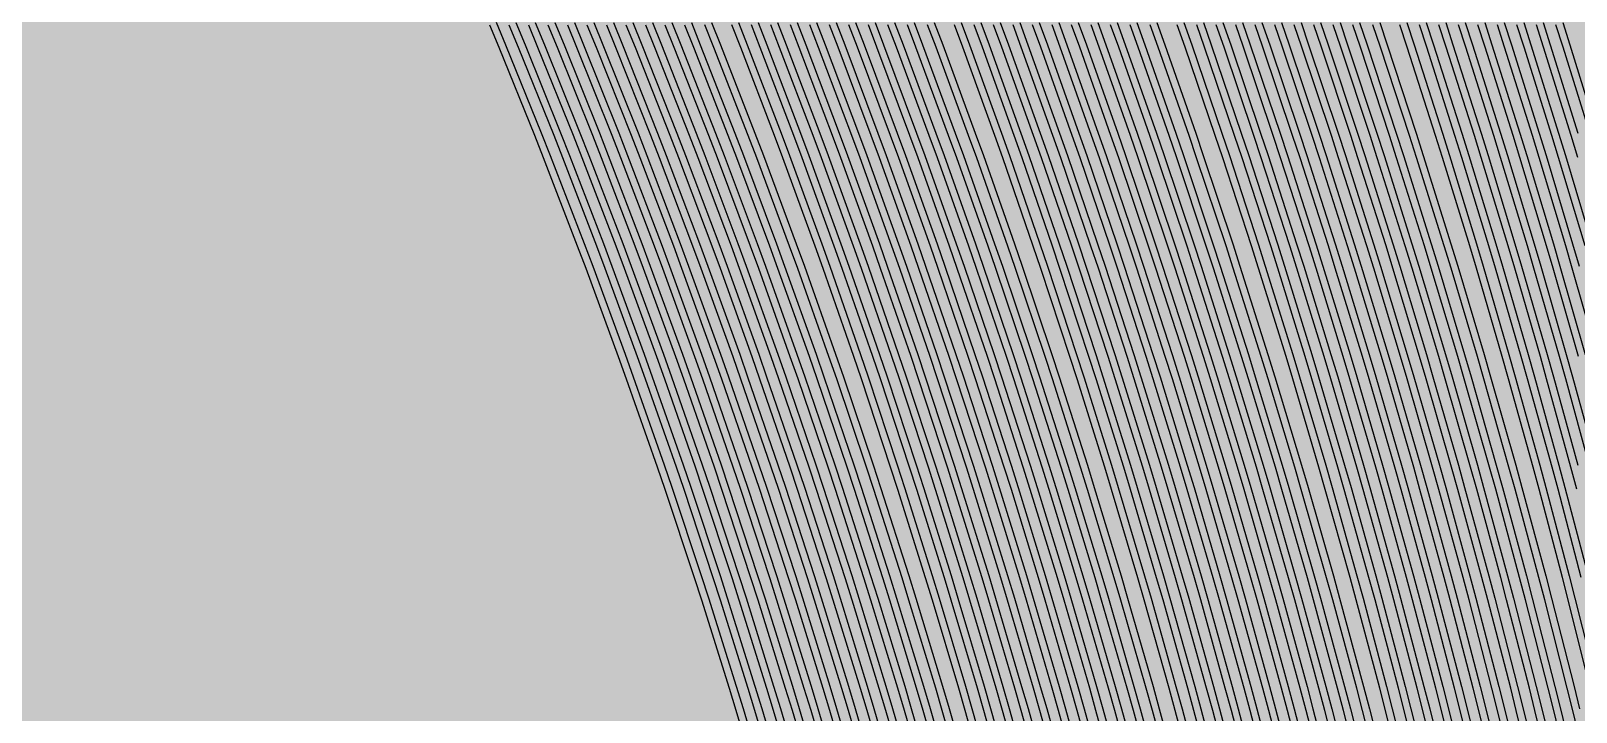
# Model space of a CAD drawing. Header units: metres. Extents: x -7240 to 10960, y -29667 to 1823.
# Drawn here: x 296.2 to 732.9, y -17117.6 to -16925.2 of the extents above; entities that cross this region are included whole.
import ezdxf

# ---------------------------------------------------------------- set-up
doc = ezdxf.new("R2010")
doc.units = ezdxf.units.M
doc.layers.add('Metal1', color=4, linetype='CONTINUOUS')
doc.layers.add('Polyimide', color=7, linetype='CONTINUOUS')

msp = doc.modelspace()

# ---------------------------------------------------------------- hatches: boundary and pattern name
at = {"layer": 'Polyimide'}
msp.add_hatch(color=7, dxfattribs=at).paths.add_polyline_path([(4088.45, -11806.89), (4098.72, -11851.21), (4115.58, -11893.47), (4138.63, -11932.7), (4167.35, -11967.99), (4201.08, -11998.53), (4239.03, -12023.62), (4280.35, -12042.68), (4349.18, -12073.73), (4413.2, -12113.76), (4471.26, -12162.04), (4522.3, -12217.69), (4565.39, -12279.7), (4599.74, -12346.94), (4624.73, -12418.19), (4639.91, -12492.16), (4645, -12567.5), (4639.91, -12642.84), (4624.73, -12716.8), (4599.74, -12788.06), (4565.39, -12855.3), (4522.3, -12917.31), (4471.26, -12972.96), (4413.2, -13021.24), (4349.18, -13061.27), (4280.35, -13092.32), (4239.03, -13111.38), (4201.08, -13136.47), (4167.35, -13167.01), (4138.63, -13202.3), (4115.58, -13241.52), (4098.72, -13283.78), (4088.45, -13328.11), (4085, -13373.48), (4085, -13567.5), (4099.45, -13861.55), (4142.64, -14152.77), (4214.18, -14438.35), (4313.36, -14715.55), (4439.24, -14981.69), (4590.59, -15234.21), (4765.97, -15470.68), (4963.68, -15688.82), (5181.82, -15886.53), (5418.29, -16061.91), (5670.81, -16213.26), (5936.95, -16339.14), (6214.15, -16438.32), (6499.73, -16509.85), (6790.95, -16553.05), (7085, -16567.5), (9960.38, -16567.5), (10038.79, -16571.35), (10116.45, -16582.87), (10192.6, -16601.95), (10266.52, -16628.4), (10337.49, -16661.96), (10404.83, -16702.32), (10467.89, -16749.09), (10526.06, -16801.81), (10578.78, -16859.98), (10625.55, -16923.04), (10665.91, -16990.38), (10699.48, -17061.35), (10725.93, -17135.27), (10745, -17211.43), (10756.52, -17289.08), (10760.38, -17367.5), (10760.38, -21957.3), (10721.61, -22012.91), (10685.97, -22070.59), (10653.58, -22130.14), (10624.53, -22191.39), (10598.92, -22254.16), (10576.82, -22318.25), (10558.3, -22383.46), (10543.41, -22449.6), (10532.21, -22516.46), (10524.72, -22583.84), (10520.97, -22651.53), (10520.97, -22719.32), (10524.72, -22787.01), (10532.21, -22854.38), (10543.41, -22921.24), (10558.3, -22987.38), (10576.82, -23052.6), (10598.92, -23116.68), (10624.53, -23179.45), (10653.58, -23240.71), (10685.97, -23300.26), (10721.61, -23357.93), (10760.38, -23413.54), (10760.38, -28667.5), (10756.52, -28745.91), (10745, -28823.57), (10725.93, -28899.73), (10699.48, -28973.65), (10665.91, -29044.62), (10625.55, -29111.96), (10578.78, -29175.01), (10526.06, -29233.19), (10467.89, -29285.91), (10404.83, -29332.68), (10337.49, -29373.04), (10266.52, -29406.6), (10192.6, -29433.05), (10116.45, -29452.13), (10038.79, -29463.65), (9960.38, -29467.5), (-6239.63, -29467.5), (-6318.04, -29463.65), (-6395.7, -29452.13), (-6471.85, -29433.05), (-6545.77, -29406.6), (-6616.74, -29373.04), (-6684.08, -29332.68), (-6747.14, -29285.91), (-6805.31, -29233.19), (-6858.03, -29175.01), (-6904.8, -29111.96), (-6945.16, -29044.62), (-6978.73, -28973.65), (-7005.18, -28899.73), (-7024.25, -28823.57), (-7035.77, -28745.91), (-7039.63, -28667.5), (-7039.63, -23426.32), (-6999.36, -23370.07), (-6962.33, -23311.63), (-6928.66, -23251.2), (-6898.45, -23188.96), (-6871.81, -23125.12), (-6848.81, -23059.88), (-6829.53, -22993.44), (-6814.04, -22926.02), (-6802.37, -22857.83), (-6794.57, -22789.09), (-6790.67, -22720.02), (-6790.67, -22650.84), (-6794.57, -22581.77), (-6802.37, -22513.03), (-6814.04, -22444.84), (-6829.53, -22377.42), (-6848.81, -22310.98), (-6871.81, -22245.74), (-6898.45, -22181.89), (-6928.66, -22119.66), (-6962.33, -22059.22), (-6999.36, -22000.79), (-7039.63, -21944.54), (-7039.63, -17367.5), (-7035.77, -17289.08), (-7024.25, -17211.43), (-7005.18, -17135.27), (-6978.73, -17061.35), (-6945.16, -16990.38), (-6904.8, -16923.04), (-6858.03, -16859.98), (-6805.31, -16801.81), (-6747.14, -16749.09), (-6684.08, -16702.32), (-6616.74, -16661.96), (-6545.77, -16628.4), (-6471.85, -16601.95), (-6395.7, -16582.87), (-6318.04, -16571.35), (-6239.63, -16567.5), (-3334, -16567.5), (-3039.95, -16553.05), (-2748.73, -16509.85), (-2463.15, -16438.32), (-2185.95, -16339.14), (-1919.81, -16213.26), (-1667.29, -16061.91), (-1430.82, -15886.53), (-1212.68, -15688.82), (-1014.97, -15470.68), (-839.59, -15234.21), (-688.24, -14981.69), (-562.36, -14715.55), (-463.18, -14438.35), (-391.64, -14152.77), (-348.45, -13861.55), (-334, -13567.5), (-334, -13373.48), (-337.45, -13328.11), (-347.72, -13283.78), (-364.58, -13241.52), (-387.63, -13202.3), (-416.35, -13167.01), (-450.08, -13136.47), (-488.03, -13111.38), (-529.35, -13092.32), (-529.35, -13092.32), (-598.18, -13061.27), (-662.2, -13021.24), (-720.26, -12972.96), (-771.3, -12917.31), (-814.39, -12855.3), (-848.74, -12788.06), (-873.73, -12716.8), (-888.91, -12642.84), (-894, -12567.5), (-888.91, -12492.16), (-873.73, -12418.19), (-848.74, -12346.94), (-814.39, -12279.7), (-771.3, -12217.69), (-720.26, -12162.04), (-662.2, -12113.76), (-598.18, -12073.73), (-529.35, -12042.68), (-488.03, -12023.62), (-450.08, -11998.53), (-416.35, -11967.99), (-387.63, -11932.7), (-364.58, -11893.47), (-347.72, -11851.21), (-337.45, -11806.89), (-334, -11761.52), (-334, -11074.31), (-337.45, -11028.94), (-347.72, -10984.62), (-364.58, -10942.36), (-387.63, -10903.13), (-416.35, -10867.84), (-450.08, -10837.3), (-488.03, -10812.21), (-529.35, -10793.16), (-529.35, -10793.16), (-598.18, -10762.1), (-662.2, -10722.07), (-720.26, -10673.8), (-771.3, -10618.15), (-814.39, -10556.13), (-848.74, -10488.89), (-873.73, -10417.64), (-888.91, -10343.67), (-894, -10268.33), (-888.91, -10192.99), (-873.73, -10119.03), (-848.74, -10047.77), (-814.39, -9980.53), (-771.3, -9918.52), (-720.26, -9862.87), (-662.2, -9814.59), (-598.18, -9774.56), (-529.35, -9743.51), (-488.03, -9724.45), (-450.08, -9699.36), (-416.35, -9668.82), (-387.63, -9633.53), (-364.58, -9594.31), (-347.72, -9552.05), (-337.45, -9507.72), (-334, -9462.35), (-334, -8775.14), (-337.45, -8729.78), (-347.72, -8685.45), (-364.58, -8643.19), (-387.63, -8603.96), (-416.35, -8568.68), (-450.08, -8538.14), (-488.03, -8513.05), (-529.35, -8493.99), (-529.35, -8493.99), (-598.18, -8462.94), (-662.2, -8422.91), (-720.26, -8374.63), (-771.3, -8318.98), (-814.39, -8256.97), (-848.74, -8189.73), (-873.73, -8118.47), (-888.91, -8044.5), (-894, -7969.17), (-888.91, -7893.83), (-873.73, -7819.86), (-848.74, -7748.61), (-814.39, -7681.36), (-771.3, -7619.35), (-720.26, -7563.7), (-662.2, -7515.42), (-598.18, -7475.4), (-529.35, -7444.34), (-529.35, -7444.34), (-488.03, -7425.28), (-450.08, -7400.2), (-416.35, -7369.66), (-387.63, -7334.37), (-364.58, -7295.14), (-347.72, -7252.88), (-337.45, -7208.56), (-334, -7163.19), (-334, -6475.98), (-337.45, -6430.61), (-347.72, -6386.29), (-364.58, -6344.02), (-387.63, -6304.8), (-416.35, -6269.51), (-450.08, -6238.97), (-488.03, -6213.88), (-529.35, -6194.82), (-529.35, -6194.82), (-598.18, -6163.77), (-662.2, -6123.74), (-720.26, -6075.46), (-771.3, -6019.81), (-814.39, -5957.8), (-848.74, -5890.56), (-873.73, -5819.31), (-888.91, -5745.34), (-894, -5670), (-888.91, -5594.66), (-873.73, -5520.69), (-848.74, -5449.44), (-814.39, -5382.2), (-771.3, -5320.19), (-720.26, -5264.54), (-662.2, -5216.26), (-598.18, -5176.23), (-529.35, -5145.18), (-529.35, -5145.18), (-488.03, -5126.12), (-450.08, -5101.03), (-416.35, -5070.49), (-387.63, -5035.2), (-364.58, -4995.98), (-347.72, -4953.71), (-337.45, -4909.39), (-334, -4864.02), (-334, 380), (-334, 1522.5), (-289, 1522.5), (-288.78, 1515.63), (-288.1, 1508.79), (-286.98, 1502.02), (-285.42, 1495.32), (-283.43, 1488.75), (-281.01, 1482.32), (-278.17, 1476.06), (-274.93, 1470), (-271.3, 1464.17), (-267.3, 1458.58), (-262.94, 1453.27), (-258.25, 1448.25), (-253.23, 1443.56), (-247.92, 1439.2), (-242.33, 1435.2), (-236.5, 1431.57), (-230.44, 1428.33), (-224.18, 1425.49), (-217.75, 1423.07), (-211.18, 1421.08), (-204.48, 1419.52), (-197.71, 1418.4), (-190.87, 1417.72), (-184, 1417.5), (-177.13, 1417.72), (-170.29, 1418.4), (-163.52, 1419.52), (-156.82, 1421.08), (-150.25, 1423.07), (-143.82, 1425.49), (-137.56, 1428.33), (-131.5, 1431.57), (-125.67, 1435.2), (-120.08, 1439.2), (-114.77, 1443.56), (-109.75, 1448.25), (-105.06, 1453.27), (-100.7, 1458.58), (-96.7, 1464.17), (-93.07, 1470), (-89.83, 1476.06), (-86.99, 1482.32), (-84.57, 1488.75), (-82.58, 1495.32), (-81.02, 1502.02), (-79.9, 1508.79), (-79.22, 1515.63), (-79, 1522.5), (1786, 1522.5), (3835, 1522.5), (3835.21, 1529.04), (3835.86, 1535.55), (3836.92, 1542.01), (3838.41, 1548.38), (3840.31, 1554.64), (3842.61, 1560.77), (3845.31, 1566.73), (3848.4, 1572.5), (3851.85, 1578.06), (3855.66, 1583.38), (3859.82, 1588.43), (3864.29, 1593.21), (3869.07, 1597.68), (3874.12, 1601.84), (3879.44, 1605.65), (3885, 1609.1), (3890.77, 1612.19), (3896.73, 1614.89), (3902.86, 1617.19), (3909.12, 1619.09), (3915.49, 1620.58), (3921.95, 1621.64), (3928.46, 1622.29), (3935, 1622.5), (3941.54, 1622.29), (3948.05, 1621.64), (3954.51, 1620.58), (3960.88, 1619.09), (3967.14, 1617.19), (3973.27, 1614.89), (3979.23, 1612.19), (3985, 1609.1), (3990.56, 1605.65), (3995.88, 1601.84), (4000.93, 1597.68), (4005.71, 1593.21), (4010.18, 1588.43), (4014.34, 1583.38), (4018.15, 1578.06), (4021.6, 1572.5), (4024.69, 1566.73), (4027.39, 1560.77), (4029.69, 1554.64), (4031.59, 1548.38), (4033.08, 1542.01), (4034.14, 1535.55), (4034.79, 1529.04), (4035, 1522.5), (4085, 1522.5), (4085, 380), (4085, 330), (4085, -4864.02), (4088.45, -4909.39), (4098.72, -4953.71), (4115.58, -4995.98), (4138.63, -5035.2), (4167.35, -5070.49), (4201.08, -5101.03), (4239.03, -5126.12), (4280.35, -5145.18), (4280.35, -5145.18), (4349.18, -5176.23), (4413.2, -5216.26), (4471.26, -5264.54), (4522.3, -5320.19), (4565.39, -5382.2), (4599.74, -5449.44), (4624.73, -5520.69), (4639.91, -5594.66), (4645, -5670), (4639.91, -5745.34), (4624.73, -5819.31), (4599.74, -5890.56), (4565.39, -5957.8), (4522.3, -6019.81), (4471.26, -6075.46), (4413.2, -6123.74), (4349.18, -6163.77), (4280.35, -6194.82), (4239.03, -6213.88), (4201.08, -6238.97), (4167.35, -6269.51), (4138.63, -6304.8), (4115.58, -6344.02), (4098.72, -6386.29), (4088.45, -6430.61), (4085, -6475.98), (4085, -11761.52), (4088.45, -11806.89)])

# ---------------------------------------------------------------- linework, layer by layer
at = {"layer": 'Metal1'}
for points in [[(427.74, -16922.77), (430.36, -16929.11), (440.45, -16954.03), (442.96, -16960.36), (452.59, -16985.29), (454.98, -16991.61), (464.16, -17016.54), (466.44, -17022.87), (475.17, -17047.8), (477.33, -17054.12), (485.63, -17079.05), (487.67, -17085.37), (495.53, -17110.31), (497.46, -17116.62), (504.88, -17141.57)], [(433.25, -16922.78), (435.86, -16929.11), (445.92, -16954.03), (448.42, -16960.36), (458.02, -16985.29), (460.4, -16991.61), (469.56, -17016.54), (471.82, -17022.87), (480.53, -17047.8), (482.68, -17054.12), (490.95, -17079.05), (492.99, -17085.37), (500.82, -17110.31), (502.74, -17116.62), (510.14, -17141.57)], [(438.76, -16922.78), (441.37, -16929.11), (451.39, -16954.03), (453.88, -16960.36), (463.45, -16985.29), (465.82, -16991.61), (474.95, -17016.54), (477.21, -17022.87), (485.88, -17047.8), (488.03, -17054.12), (496.27, -17079.05), (498.3, -17085.37), (506.11, -17110.31), (508.03, -17116.63), (515.4, -17141.57)], [(444.27, -16922.78), (446.87, -16929.11), (456.86, -16954.03), (459.34, -16960.36), (468.88, -16985.29), (471.25, -16991.62), (480.34, -17016.54), (482.59, -17022.87), (491.24, -17047.8), (493.38, -17054.12), (501.59, -17079.06), (503.62, -17085.37), (511.4, -17110.31), (513.31, -17116.63), (520.66, -17141.57)], [(449.79, -16922.78), (452.37, -16929.11), (462.33, -16954.03), (464.8, -16960.36), (474.31, -16985.29), (476.67, -16991.62), (485.73, -17016.54), (487.98, -17022.87), (496.6, -17047.8), (498.73, -17054.12), (506.91, -17079.06), (508.93, -17085.37), (516.68, -17110.31), (518.59, -17116.63), (525.92, -17141.57)], [(455.3, -16922.78), (457.88, -16929.11), (467.8, -16954.03), (470.27, -16960.36), (479.74, -16985.29), (482.09, -16991.62), (491.12, -17016.55), (493.36, -17022.87), (501.95, -17047.8), (504.08, -17054.12), (512.24, -17079.06), (514.25, -17085.37), (521.97, -17110.31), (523.88, -17116.63), (531.18, -17141.57)], [(460.81, -16922.78), (463.38, -16929.11), (473.27, -16954.04), (475.73, -16960.37), (485.17, -16985.29), (487.51, -16991.62), (496.52, -17016.55), (498.74, -17022.87), (507.31, -17047.8), (509.43, -17054.12), (517.56, -17079.06), (519.56, -17085.37), (527.26, -17110.31), (529.16, -17116.63), (536.43, -17141.57)], [(466.32, -16922.78), (468.88, -16929.11), (478.74, -16954.04), (481.19, -16960.37), (490.6, -16985.29), (492.94, -16991.62), (501.91, -17016.55), (504.13, -17022.87), (512.67, -17047.8), (514.78, -17054.12), (522.88, -17079.06), (524.88, -17085.38), (532.55, -17110.32), (534.44, -17116.63), (541.69, -17141.57)], [(471.83, -16922.78), (474.39, -16929.11), (484.21, -16954.04), (486.65, -16960.37), (496.03, -16985.29), (498.36, -16991.62), (507.3, -17016.55), (509.51, -17022.87), (518.02, -17047.8), (520.12, -17054.12), (528.2, -17079.06), (530.19, -17085.38), (537.84, -17110.32), (539.73, -17116.63), (546.95, -17141.57)], [(477.34, -16922.78), (479.89, -16929.11), (489.68, -16954.04), (492.11, -16960.37), (501.46, -16985.29), (503.78, -16991.62), (512.69, -17016.55), (514.9, -17022.87), (523.38, -17047.81), (525.47, -17054.12), (533.52, -17079.06), (535.51, -17085.38), (543.13, -17110.32), (545.01, -17116.63), (552.21, -17141.57)], [(482.86, -16922.78), (485.39, -16929.12), (495.15, -16954.04), (497.57, -16960.37), (506.89, -16985.3), (509.2, -16991.62), (518.09, -17016.55), (520.28, -17022.87), (528.74, -17047.81), (530.82, -17054.12), (538.85, -17079.06), (540.82, -17085.38), (548.42, -17110.32), (550.29, -17116.63), (557.47, -17141.57)], [(488.56, -16922.79), (491.08, -16929.12), (500.8, -16954.04), (503.21, -16960.37), (512.49, -16985.3), (514.78, -16991.62), (523.63, -17016.55), (525.81, -17022.87), (534.23, -17047.81), (536.3, -17054.13), (544.29, -17079.06), (546.26, -17085.38), (553.82, -17110.32), (555.68, -17116.63), (562.83, -17141.57)], [(496.18, -16922.79), (498.66, -16929.12), (508.21, -16954.05), (510.58, -16960.37), (519.69, -16985.3), (521.95, -16991.62), (530.64, -17016.56), (532.79, -17022.88), (541.05, -17047.81), (543.09, -17054.13), (550.94, -17079.07), (552.87, -17085.38), (560.3, -17110.32), (562.13, -17116.63), (569.15, -17141.58)], [(501.69, -16922.79), (504.16, -16929.12), (513.68, -16954.05), (516.04, -16960.37), (525.12, -16985.3), (527.37, -16991.62), (536.03, -17016.56), (538.17, -17022.88), (546.41, -17047.81), (548.44, -17054.13), (556.26, -17079.07), (558.19, -17085.38), (565.59, -17110.32), (567.42, -17116.63), (574.41, -17141.58)], [(507.21, -16922.79), (509.67, -16929.12), (519.15, -16954.05), (521.5, -16960.37), (530.55, -16985.3), (532.79, -16991.62), (541.42, -17016.56), (543.56, -17022.88), (551.76, -17047.81), (553.79, -17054.13), (561.58, -17079.07), (563.5, -17085.38), (570.88, -17110.33), (572.7, -17116.63), (579.67, -17141.58)], [(512.72, -16922.8), (515.17, -16929.12), (524.62, -16954.05), (526.96, -16960.37), (535.98, -16985.31), (538.22, -16991.63), (546.81, -17016.56), (548.94, -17022.88), (557.12, -17047.82), (559.14, -17054.13), (566.91, -17079.07), (568.82, -17085.38), (576.17, -17110.33), (577.98, -17116.63), (584.93, -17141.58)], [(518.23, -16922.8), (520.67, -16929.12), (530.09, -16954.05), (532.42, -16960.37), (541.41, -16985.31), (543.64, -16991.63), (552.21, -17016.56), (554.32, -17022.88), (562.48, -17047.82), (564.49, -17054.13), (572.23, -17079.07), (574.13, -17085.38), (581.46, -17110.33), (583.27, -17116.63), (590.19, -17141.58)], [(523.74, -16922.8), (526.18, -16929.12), (535.56, -16954.05), (537.88, -16960.37), (546.84, -16985.31), (549.06, -16991.63), (557.6, -17016.56), (559.71, -17022.88), (567.83, -17047.82), (569.84, -17054.13), (577.55, -17079.07), (579.45, -17085.38), (586.75, -17110.33), (588.55, -17116.64), (595.45, -17141.58)], [(529.25, -16922.8), (531.68, -16929.12), (541.03, -16954.05), (543.35, -16960.38), (552.27, -16985.31), (554.48, -16991.63), (562.99, -17016.56), (565.09, -17022.88), (573.19, -17047.82), (575.19, -17054.13), (582.87, -17079.07), (584.76, -17085.38), (592.04, -17110.33), (593.83, -17116.64), (600.71, -17141.58)], [(534.77, -16922.8), (537.18, -16929.12), (546.5, -16954.05), (548.81, -16960.38), (557.7, -16985.31), (559.91, -16991.63), (568.38, -17016.56), (570.48, -17022.88), (578.55, -17047.82), (580.54, -17054.13), (588.19, -17079.07), (590.08, -17085.38), (597.33, -17110.33), (599.11, -17116.64), (605.97, -17141.59)], [(540.28, -16922.8), (542.69, -16929.13), (551.97, -16954.06), (554.27, -16960.38), (563.13, -16985.31), (565.33, -16991.63), (573.78, -17016.57), (575.86, -17022.88), (583.9, -17047.82), (585.88, -17054.13), (593.52, -17079.08), (595.39, -17085.38), (602.62, -17110.33), (604.4, -17116.64), (611.23, -17141.59)], [(545.79, -16922.8), (548.19, -16929.13), (557.44, -16954.06), (559.73, -16960.38), (568.56, -16985.31), (570.75, -16991.63), (579.17, -17016.57), (581.25, -17022.88), (589.26, -17047.82), (591.23, -17054.13), (598.84, -17079.08), (600.71, -17085.39), (607.91, -17110.33), (609.68, -17116.64), (616.48, -17141.59)], [(551.49, -16922.8), (553.88, -16929.13), (563.09, -16954.06), (565.37, -16960.38), (574.16, -16985.31), (576.33, -16991.63), (584.71, -17016.57), (586.78, -17022.88), (594.75, -17047.82), (596.71, -17054.13), (604.28, -17079.08), (606.14, -17085.39), (613.31, -17110.33), (615.07, -17116.64), (621.84, -17141.59)], [(559.12, -16922.81), (561.46, -16929.13), (570.5, -16954.06), (572.73, -16960.38), (581.36, -16985.32), (583.5, -16991.63), (591.72, -17016.57), (593.75, -17022.89), (601.57, -17047.83), (603.5, -17054.14), (610.93, -17079.08), (612.76, -17085.39), (619.79, -17110.34), (621.52, -17116.64), (628.17, -17141.59)], [(564.63, -16922.81), (566.96, -16929.13), (575.97, -16954.06), (578.2, -16960.38), (586.79, -16985.32), (588.92, -16991.63), (597.11, -17016.57), (599.14, -17022.89), (606.93, -17047.83), (608.85, -17054.14), (616.25, -17079.08), (618.07, -17085.39), (625.08, -17110.34), (626.8, -17116.64), (633.43, -17141.59)], [(570.14, -16922.81), (572.46, -16929.13), (581.44, -16954.07), (583.66, -16960.38), (592.22, -16985.32), (594.34, -16991.63), (602.5, -17016.58), (604.52, -17022.89), (612.29, -17047.83), (614.2, -17054.14), (621.58, -17079.08), (623.39, -17085.39), (630.37, -17110.34), (632.09, -17116.64), (638.68, -17141.59)], [(575.65, -16922.81), (577.97, -16929.13), (586.91, -16954.07), (589.12, -16960.38), (597.65, -16985.32), (599.76, -16991.64), (607.9, -17016.58), (609.9, -17022.89), (617.64, -17047.83), (619.55, -17054.14), (626.9, -17079.09), (628.7, -17085.39), (635.66, -17110.34), (637.37, -17116.64), (643.94, -17141.6)], [(581.16, -16922.81), (583.47, -16929.13), (592.38, -16954.07), (594.58, -16960.38), (603.08, -16985.32), (605.18, -16991.64), (613.29, -17016.58), (615.29, -17022.89), (623, -17047.83), (624.9, -17054.14), (632.22, -17079.09), (634.02, -17085.39), (640.95, -17110.34), (642.65, -17116.64), (649.2, -17141.6)], [(586.67, -16922.81), (588.97, -16929.13), (597.85, -16954.07), (600.04, -16960.39), (608.51, -16985.32), (610.61, -16991.64), (618.68, -17016.58), (620.67, -17022.89), (628.36, -17047.83), (630.25, -17054.14), (637.54, -17079.09), (639.34, -17085.39), (646.24, -17110.34), (647.94, -17116.64), (654.46, -17141.6)], [(592.19, -16922.82), (594.48, -16929.13), (603.32, -16954.07), (605.5, -16960.39), (613.94, -16985.32), (616.03, -16991.64), (624.07, -17016.58), (626.06, -17022.89), (633.71, -17047.83), (635.6, -17054.14), (642.86, -17079.09), (644.65, -17085.39), (651.53, -17110.34), (653.22, -17116.64), (659.72, -17141.6)], [(597.7, -16922.82), (599.98, -16929.14), (608.79, -16954.07), (610.97, -16960.39), (619.37, -16985.33), (621.45, -16991.64), (629.47, -17016.58), (631.44, -17022.89), (639.07, -17047.84), (640.95, -17054.14), (648.19, -17079.09), (649.97, -17085.39), (656.82, -17110.34), (658.5, -17116.65), (664.98, -17141.6)], [(603.21, -16922.82), (605.48, -16929.14), (614.26, -16954.07), (616.43, -16960.39), (624.8, -16985.33), (626.87, -16991.64), (634.86, -17016.58), (636.83, -17022.89), (644.43, -17047.84), (646.3, -17054.14), (653.51, -17079.09), (655.28, -17085.39), (662.11, -17110.35), (663.79, -17116.65), (670.24, -17141.6)], [(608.72, -16922.82), (610.99, -16929.14), (619.73, -16954.07), (621.89, -16960.39), (630.23, -16985.33), (632.3, -16991.64), (640.25, -17016.58), (642.21, -17022.89), (649.78, -17047.84), (651.65, -17054.14), (658.83, -17079.09), (660.6, -17085.39), (667.4, -17110.35), (669.07, -17116.65), (675.5, -17141.6)], [(614.42, -16922.82), (616.68, -16929.14), (625.37, -16954.08), (627.52, -16960.39), (635.83, -16985.33), (637.88, -16991.64), (645.79, -17016.58), (647.74, -17022.89), (655.27, -17047.84), (657.13, -17054.14), (664.27, -17079.09), (666.03, -17085.4), (672.8, -17110.35), (674.46, -17116.65), (680.85, -17141.6)], [(622.05, -16922.83), (624.26, -16929.14), (632.78, -16954.08), (634.89, -16960.39), (643.03, -16985.34), (645.04, -16991.64), (652.8, -17016.59), (654.72, -17022.9), (662.1, -17047.84), (663.91, -17054.15), (670.92, -17079.1), (672.65, -17085.4), (679.28, -17110.35), (680.91, -17116.65), (687.18, -17141.61)], [(627.56, -16922.83), (629.76, -16929.14), (638.25, -16954.08), (640.35, -16960.39), (648.46, -16985.34), (650.46, -16991.64), (658.19, -17016.59), (660.1, -17022.9), (667.45, -17047.84), (669.26, -17054.15), (676.24, -17079.1), (677.96, -17085.4), (684.57, -17110.35), (686.19, -17116.65), (692.44, -17141.61)], [(633.07, -16922.83), (635.26, -16929.14), (643.72, -16954.08), (645.81, -16960.39), (653.89, -16985.34), (655.89, -16991.65), (663.59, -17016.59), (665.49, -17022.9), (672.81, -17047.85), (674.61, -17054.15), (681.57, -17079.1), (683.28, -17085.4), (689.86, -17110.35), (691.48, -17116.65), (697.7, -17141.61)], [(638.58, -16922.83), (640.76, -16929.14), (649.19, -16954.08), (651.28, -16960.39), (659.32, -16985.34), (661.31, -16991.65), (668.98, -17016.59), (670.87, -17022.9), (678.17, -17047.85), (679.96, -17054.15), (686.89, -17079.1), (688.59, -17085.4), (695.15, -17110.35), (696.76, -17116.65), (702.96, -17141.61)], [(644.09, -16922.83), (646.27, -16929.14), (654.66, -16954.09), (656.74, -16960.4), (664.75, -16985.34), (666.73, -16991.65), (674.37, -17016.59), (676.25, -17022.9), (683.52, -17047.85), (685.31, -17054.15), (692.21, -17079.1), (693.91, -17085.4), (700.44, -17110.36), (702.04, -17116.65), (708.22, -17141.61)], [(649.61, -16922.83), (651.77, -16929.14), (660.13, -16954.09), (662.2, -16960.4), (670.18, -16985.34), (672.15, -16991.65), (679.76, -17016.59), (681.64, -17022.9), (688.88, -17047.85), (690.66, -17054.15), (697.53, -17079.1), (699.22, -17085.4), (705.73, -17110.36), (707.33, -17116.65), (713.48, -17141.61)], [(655.12, -16922.83), (657.27, -16929.15), (665.6, -16954.09), (667.66, -16960.4), (675.61, -16985.34), (677.58, -16991.65), (685.16, -17016.6), (687.02, -17022.9), (694.24, -17047.85), (696.01, -17054.15), (702.85, -17079.1), (704.54, -17085.4), (711.02, -17110.36), (712.61, -17116.65), (718.73, -17141.61)], [(660.63, -16922.83), (662.78, -16929.15), (671.07, -16954.09), (673.12, -16960.4), (681.04, -16985.34), (683, -16991.65), (690.55, -17016.6), (692.41, -17022.9), (699.59, -17047.85), (701.36, -17054.15), (708.18, -17079.1), (709.85, -17085.4), (716.31, -17110.36), (717.89, -17116.65), (723.99, -17141.61)], [(666.14, -16922.84), (668.28, -16929.15), (676.54, -16954.09), (678.58, -16960.4), (686.47, -16985.34), (688.42, -16991.65), (695.94, -17016.6), (697.79, -17022.9), (704.95, -17047.85), (706.71, -17054.15), (713.5, -17079.11), (715.17, -17085.4), (721.6, -17110.36), (723.18, -17116.65), (729.25, -17141.61)], [(671.65, -16922.84), (673.78, -16929.15), (682.01, -16954.09), (684.05, -16960.4), (691.9, -16985.34), (693.84, -16991.65), (701.33, -17016.6), (703.18, -17022.9), (710.3, -17047.85), (712.06, -17054.15), (718.82, -17079.11), (720.48, -17085.4), (726.89, -17110.36), (728.46, -17116.66), (734.51, -17141.61)], [(677.36, -16922.84), (679.47, -16929.15), (687.66, -16954.09), (689.68, -16960.4), (697.5, -16985.35), (699.42, -16991.65), (706.87, -17016.6), (708.71, -17022.9), (715.79, -17047.85), (717.54, -17054.15), (724.26, -17079.11), (725.92, -17085.4), (732.29, -17110.36), (733.85, -17116.66)], [(684.98, -16922.84), (687.05, -16929.15), (695.07, -16954.1), (697.05, -16960.4), (704.7, -16985.35), (706.59, -16991.65), (713.88, -17016.61), (715.68, -17022.91), (722.62, -17047.86), (724.33, -17054.16), (730.91, -17079.11), (732.53, -17085.41), (738.77, -17110.37)], [(690.49, -16922.85), (692.56, -16929.15), (700.54, -16954.1), (702.51, -16960.4), (710.13, -16985.35), (712.01, -16991.66), (719.28, -17016.61), (721.07, -17022.91), (727.98, -17047.86), (729.68, -17054.16), (736.24, -17079.11)], [(696, -16922.85), (698.06, -16929.15), (706.01, -16954.1), (707.97, -16960.41), (715.56, -16985.35), (717.43, -16991.66), (724.67, -17016.61), (726.45, -17022.91), (733.33, -17047.86)], [(701.52, -16922.85), (703.56, -16929.15), (711.48, -16954.1), (713.43, -16960.41), (720.99, -16985.36), (722.86, -16991.66), (730.06, -17016.61), (731.83, -17022.91), (738.69, -17047.86)], [(707.03, -16922.85), (709.07, -16929.16), (716.95, -16954.1), (718.9, -16960.41), (726.42, -16985.36), (728.28, -16991.66), (735.45, -17016.61)], [(712.54, -16922.85), (714.57, -16929.16), (722.42, -16954.1), (724.36, -16960.41), (731.85, -16985.36), (733.7, -16991.66)], [(718.05, -16922.85), (720.07, -16929.16), (727.89, -16954.11), (729.82, -16960.41), (737.28, -16985.36)], [(723.56, -16922.85), (725.57, -16929.16), (733.36, -16954.11)], [(729.07, -16922.85), (731.08, -16929.16), (738.83, -16954.11)], [(502.96, -17142.13), (495.55, -17117.2), (493.62, -17110.9), (485.77, -17085.98), (483.72, -17079.68), (475.44, -17054.76), (473.28, -17048.45), (464.55, -17023.54), (462.28, -17017.22), (453.11, -16992.31), (450.72, -16986), (441.09, -16961.09), (438.59, -16954.77), (428.51, -16929.87), (425.89, -16923.55)], [(508.22, -17142.13), (500.83, -17117.2), (498.91, -17110.9), (491.08, -17085.98), (489.05, -17079.68), (480.78, -17054.76), (478.64, -17048.45), (469.94, -17023.53), (467.68, -17017.22), (458.53, -16992.31), (456.15, -16986), (446.56, -16961.09), (444.06, -16954.77), (434.01, -16929.87), (431.4, -16923.55)], [(513.48, -17142.13), (506.11, -17117.2), (504.19, -17110.9), (496.4, -17085.98), (494.37, -17079.67), (486.13, -17054.75), (483.99, -17048.45), (475.32, -17023.53), (473.07, -17017.22), (463.95, -16992.31), (461.58, -16986), (452.02, -16961.09), (449.53, -16954.77), (439.52, -16929.86), (436.91, -16923.54)], [(518.74, -17142.13), (511.39, -17117.2), (509.48, -17110.9), (501.71, -17085.98), (499.69, -17079.67), (491.48, -17054.75), (489.35, -17048.45), (480.7, -17023.53), (478.46, -17017.22), (469.37, -16992.31), (467.01, -16986), (457.48, -16961.09), (455, -16954.77), (445.02, -16929.86), (442.43, -16923.54)], [(524, -17142.12), (516.68, -17117.2), (514.77, -17110.9), (507.02, -17085.97), (505.01, -17079.67), (496.83, -17054.75), (494.7, -17048.45), (486.09, -17023.53), (483.85, -17017.22), (474.79, -16992.31), (472.44, -16985.99), (462.94, -16961.08), (460.47, -16954.77), (450.52, -16929.86), (447.94, -16923.54)], [(529.25, -17142.12), (521.96, -17117.2), (520.06, -17110.9), (512.34, -17085.97), (510.33, -17079.67), (502.18, -17054.75), (500.06, -17048.45), (491.47, -17023.53), (489.24, -17017.22), (480.21, -16992.31), (477.87, -16985.99), (468.4, -16961.08), (465.94, -16954.77), (456.02, -16929.86), (453.45, -16923.54)], [(534.51, -17142.12), (527.24, -17117.19), (525.35, -17110.9), (517.65, -17085.97), (515.65, -17079.67), (507.53, -17054.75), (505.42, -17048.45), (496.86, -17023.53), (494.63, -17017.22), (485.64, -16992.3), (483.3, -16985.99), (473.86, -16961.08), (471.41, -16954.77), (461.52, -16929.86), (458.96, -16923.54)], [(539.77, -17142.12), (532.52, -17117.19), (530.64, -17110.9), (522.97, -17085.97), (520.98, -17079.67), (512.88, -17054.75), (510.77, -17048.44), (502.24, -17023.53), (500.03, -17017.22), (491.06, -16992.3), (488.73, -16985.99), (479.32, -16961.08), (476.88, -16954.77), (467.03, -16929.86), (464.47, -16923.54)], [(545.03, -17142.12), (537.81, -17117.19), (535.93, -17110.9), (528.28, -17085.97), (526.3, -17079.67), (518.22, -17054.75), (516.13, -17048.44), (507.62, -17023.52), (505.42, -17017.22), (496.48, -16992.3), (494.16, -16985.99), (484.78, -16961.08), (482.35, -16954.76), (472.53, -16929.86), (469.98, -16923.54)], [(550.29, -17142.12), (543.09, -17117.19), (541.22, -17110.89), (533.6, -17085.97), (531.62, -17079.67), (523.57, -17054.75), (521.48, -17048.44), (513.01, -17023.52), (510.81, -17017.22), (501.9, -16992.3), (499.59, -16985.99), (490.24, -16961.08), (487.82, -16954.76), (478.03, -16929.85), (475.49, -16923.54)], [(555.55, -17142.12), (548.37, -17117.19), (546.51, -17110.89), (538.91, -17085.97), (536.94, -17079.67), (528.92, -17054.74), (526.84, -17048.44), (518.39, -17023.52), (516.2, -17017.21), (507.32, -16992.3), (505.02, -16985.99), (495.7, -16961.08), (493.29, -16954.76), (483.53, -16929.85), (481, -16923.54)], [(560.9, -17142.12), (553.76, -17117.19), (551.9, -17110.89), (544.35, -17085.97), (542.38, -17079.67), (534.4, -17054.74), (532.33, -17048.44), (523.92, -17023.52), (521.74, -17017.21), (512.9, -16992.3), (510.61, -16985.99), (501.34, -16961.07), (498.93, -16954.76), (489.22, -16929.85), (486.7, -16923.53)], [(567.23, -17142.11), (560.21, -17117.18), (558.39, -17110.89), (550.96, -17085.96), (549.03, -17079.66), (541.19, -17054.74), (539.15, -17048.43), (530.89, -17023.51), (528.75, -17017.21), (520.06, -16992.29), (517.81, -16985.98), (508.7, -16961.07), (506.34, -16954.76), (496.8, -16929.84), (494.32, -16923.53)], [(572.48, -17142.11), (565.49, -17117.18), (563.68, -17110.89), (556.27, -17085.96), (554.35, -17079.66), (546.53, -17054.73), (544.51, -17048.43), (536.27, -17023.51), (534.14, -17017.21), (525.48, -16992.29), (523.24, -16985.98), (514.16, -16961.06), (511.81, -16954.75), (502.3, -16929.84), (499.83, -16923.53)], [(577.74, -17142.11), (570.77, -17117.18), (568.96, -17110.89), (561.59, -17085.96), (559.67, -17079.66), (551.88, -17054.73), (549.86, -17048.43), (541.66, -17023.51), (539.53, -17017.21), (530.91, -16992.29), (528.67, -16985.98), (519.62, -16961.06), (517.28, -16954.75), (507.8, -16929.84), (505.35, -16923.53)], [(583, -17142.11), (576.06, -17117.18), (574.25, -17110.88), (566.9, -17085.96), (564.99, -17079.66), (557.23, -17054.73), (555.22, -17048.43), (547.04, -17023.51), (544.92, -17017.21), (536.33, -16992.28), (534.1, -16985.98), (525.08, -16961.06), (522.75, -16954.75), (513.3, -16929.84), (510.86, -16923.53)], [(588.26, -17142.11), (581.34, -17117.18), (579.54, -17110.88), (572.22, -17085.95), (570.32, -17079.66), (562.58, -17054.73), (560.57, -17048.43), (552.43, -17023.51), (550.31, -17017.2), (541.75, -16992.28), (539.53, -16985.98), (530.54, -16961.06), (528.22, -16954.75), (518.81, -16929.84), (516.37, -16923.52)], [(593.52, -17142.11), (586.62, -17117.18), (584.83, -17110.88), (577.53, -17085.95), (575.64, -17079.66), (567.93, -17054.73), (565.93, -17048.43), (557.81, -17023.51), (555.71, -17017.2), (547.17, -16992.28), (544.96, -16985.98), (536.01, -16961.06), (533.68, -16954.75), (524.31, -16929.83), (521.88, -16923.52)], [(598.78, -17142.11), (591.91, -17117.17), (590.12, -17110.88), (582.85, -17085.95), (580.96, -17079.66), (573.28, -17054.73), (571.29, -17048.43), (563.19, -17023.5), (561.1, -17017.2), (552.59, -16992.28), (550.39, -16985.98), (541.47, -16961.06), (539.15, -16954.75), (529.81, -16929.83), (527.39, -16923.52)], [(604.04, -17142.11), (597.19, -17117.17), (595.41, -17110.88), (588.16, -17085.95), (586.28, -17079.65), (578.63, -17054.73), (576.64, -17048.43), (568.58, -17023.5), (566.49, -17017.2), (558.01, -16992.28), (555.82, -16985.97), (546.93, -16961.06), (544.62, -16954.75), (535.31, -16929.83), (532.9, -16923.52)], [(609.29, -17142.11), (602.47, -17117.17), (600.7, -17110.88), (593.48, -17085.95), (591.6, -17079.65), (583.97, -17054.72), (582, -17048.43), (573.96, -17023.5), (571.88, -17017.2), (563.44, -16992.28), (561.25, -16985.97), (552.39, -16961.05), (550.09, -16954.75), (540.81, -16929.83), (538.41, -16923.52)], [(614.55, -17142.11), (607.75, -17117.17), (605.99, -17110.88), (598.79, -17085.95), (596.92, -17079.65), (589.32, -17054.72), (587.35, -17048.43), (579.35, -17023.5), (577.27, -17017.2), (568.86, -16992.28), (566.68, -16985.97), (557.85, -16961.05), (555.56, -16954.75), (546.32, -16929.83), (543.92, -16923.52)], [(619.91, -17142.1), (613.14, -17117.17), (611.39, -17110.88), (604.22, -17085.95), (602.36, -17079.65), (594.8, -17054.72), (592.84, -17048.42), (584.88, -17023.5), (582.81, -17017.2), (574.44, -16992.27), (572.27, -16985.97), (563.48, -16961.05), (561.21, -16954.74), (552.01, -16929.83), (549.62, -16923.52)], [(626.23, -17142.1), (619.59, -17117.16), (617.87, -17110.87), (610.84, -17085.94), (609.01, -17079.65), (601.59, -17054.72), (599.66, -17048.42), (591.84, -17023.49), (589.82, -17017.19), (581.6, -16992.27), (579.47, -16985.97), (570.85, -16961.04), (568.61, -16954.74), (559.58, -16929.82), (557.24, -16923.51)], [(631.49, -17142.1), (624.87, -17117.16), (623.16, -17110.87), (616.15, -17085.94), (614.33, -17079.65), (606.94, -17054.71), (605.02, -17048.42), (597.23, -17023.49), (595.21, -17017.19), (587.02, -16992.27), (584.9, -16985.96), (576.31, -16961.04), (574.08, -16954.74), (565.08, -16929.82), (562.75, -16923.51)], [(636.75, -17142.1), (630.16, -17117.16), (628.45, -17110.87), (621.47, -17085.94), (619.66, -17079.64), (612.29, -17054.71), (610.38, -17048.42), (602.61, -17023.49), (600.6, -17017.19), (592.44, -16992.26), (590.33, -16985.96), (581.77, -16961.04), (579.55, -16954.74), (570.59, -16929.82), (568.26, -16923.51)], [(642.01, -17142.1), (635.44, -17117.16), (633.73, -17110.87), (626.78, -17085.94), (624.98, -17079.64), (617.63, -17054.71), (615.73, -17048.42), (608, -17023.49), (605.99, -17017.19), (597.86, -16992.26), (595.76, -16985.96), (587.23, -16961.04), (585.02, -16954.74), (576.09, -16929.81), (573.78, -16923.51)], [(647.27, -17142.1), (640.72, -17117.16), (639.02, -17110.87), (632.09, -17085.93), (630.3, -17079.64), (622.98, -17054.71), (621.09, -17048.42), (613.38, -17023.49), (611.39, -17017.19), (603.29, -16992.26), (601.19, -16985.96), (592.69, -16961.04), (590.49, -16954.73), (581.59, -16929.81), (579.29, -16923.51)], [(652.52, -17142.1), (646, -17117.16), (644.31, -17110.87), (637.41, -17085.93), (635.62, -17079.64), (628.33, -17054.71), (626.44, -17048.41), (618.77, -17023.48), (616.78, -17017.19), (608.71, -16992.26), (606.62, -16985.96), (598.15, -16961.04), (595.96, -16954.73), (587.09, -16929.81), (584.8, -16923.51)], [(657.78, -17142.1), (651.29, -17117.16), (649.6, -17110.87), (642.72, -17085.93), (640.94, -17079.64), (633.68, -17054.71), (631.8, -17048.41), (624.15, -17023.48), (622.17, -17017.19), (614.13, -16992.26), (612.05, -16985.96), (603.61, -16961.03), (601.43, -16954.73), (592.59, -16929.81), (590.31, -16923.5)], [(663.04, -17142.09), (656.57, -17117.15), (654.89, -17110.87), (648.04, -17085.93), (646.26, -17079.64), (639.03, -17054.71), (637.15, -17048.41), (629.53, -17023.48), (627.56, -17017.19), (619.55, -16992.26), (617.48, -16985.96), (609.07, -16961.03), (606.9, -16954.73), (598.1, -16929.81), (595.82, -16923.5)], [(668.3, -17142.09), (661.85, -17117.15), (660.18, -17110.87), (653.35, -17085.93), (651.58, -17079.64), (644.38, -17054.7), (642.51, -17048.41), (634.92, -17023.48), (632.95, -17017.18), (624.97, -16992.26), (622.91, -16985.96), (614.53, -16961.03), (612.37, -16954.73), (603.6, -16929.81), (601.33, -16923.5)], [(673.56, -17142.09), (667.14, -17117.15), (665.47, -17110.87), (658.67, -17085.93), (656.91, -17079.64), (649.73, -17054.7), (647.87, -17048.41), (640.3, -17023.48), (638.34, -17017.18), (630.39, -16992.25), (628.34, -16985.96), (619.99, -16961.03), (617.84, -16954.73), (609.1, -16929.8), (606.84, -16923.5)], [(678.91, -17142.09), (672.52, -17117.15), (670.87, -17110.86), (664.1, -17085.93), (662.35, -17079.64), (655.2, -17054.7), (653.35, -17048.41), (645.83, -17023.48), (643.88, -17017.18), (635.97, -16992.25), (633.93, -16985.95), (625.63, -16961.03), (623.48, -16954.73), (614.79, -16929.8), (612.54, -16923.5)], [(685.24, -17142.09), (678.97, -17117.14), (677.35, -17110.86), (670.71, -17085.92), (669, -17079.63), (661.99, -17054.69), (660.18, -17048.4), (652.8, -17023.47), (650.89, -17017.18), (643.13, -16992.24), (641.13, -16985.95), (632.99, -16961.02), (630.89, -16954.72), (622.37, -16929.79), (620.16, -16923.49)], [(690.5, -17142.09), (684.26, -17117.14), (682.64, -17110.86), (676.03, -17085.92), (674.32, -17079.63), (667.34, -17054.69), (665.53, -17048.4), (658.18, -17023.47), (656.28, -17017.18), (648.56, -16992.24), (646.56, -16985.95), (638.45, -16961.02), (636.36, -16954.72), (627.87, -16929.79), (625.67, -16923.49)], [(695.76, -17142.09), (689.54, -17117.14), (687.93, -17110.86), (681.34, -17085.92), (679.64, -17079.63), (672.69, -17054.69), (670.89, -17048.4), (663.57, -17023.47), (661.67, -17017.17), (653.98, -16992.24), (651.99, -16985.95), (643.91, -16961.02), (641.83, -16954.72), (633.37, -16929.79), (631.18, -16923.49)], [(701.01, -17142.08), (694.82, -17117.14), (693.22, -17110.86), (686.66, -17085.92), (684.96, -17079.63), (678.04, -17054.69), (676.24, -17048.4), (668.95, -17023.47), (667.07, -17017.17), (659.4, -16992.24), (657.42, -16985.95), (649.37, -16961.02), (647.3, -16954.72), (638.87, -16929.79), (636.7, -16923.49)], [(706.27, -17142.08), (700.1, -17117.14), (698.5, -17110.86), (691.97, -17085.91), (690.28, -17079.63), (683.39, -17054.69), (681.6, -17048.4), (674.34, -17023.46), (672.46, -17017.17), (664.82, -16992.24), (662.85, -16985.94), (654.84, -16961.01), (652.76, -16954.72), (644.37, -16929.79), (642.21, -16923.49)], [(711.53, -17142.08), (705.39, -17117.14), (703.79, -17110.85), (697.29, -17085.91), (695.6, -17079.63), (688.73, -17054.69), (686.96, -17048.4), (679.72, -17023.46), (677.85, -17017.17), (670.24, -16992.24), (668.28, -16985.94), (660.3, -16961.01), (658.23, -16954.72), (649.88, -16929.79), (647.72, -16923.49)], [(716.79, -17142.08), (710.67, -17117.14), (709.08, -17110.85), (702.6, -17085.91), (700.92, -17079.63), (694.08, -17054.69), (692.31, -17048.4), (685.1, -17023.46), (683.24, -17017.17), (675.66, -16992.24), (673.71, -16985.94), (665.76, -16961.01), (663.7, -16954.71), (655.38, -16929.79), (653.23, -16923.49)], [(722.05, -17142.08), (715.95, -17117.14), (714.37, -17110.85), (707.92, -17085.91), (706.25, -17079.63), (699.43, -17054.69), (697.67, -17048.4), (690.49, -17023.46), (688.63, -17017.17), (681.09, -16992.23), (679.14, -16985.94), (671.22, -16961.01), (669.17, -16954.71), (660.88, -16929.78), (658.74, -16923.49)], [(727.31, -17142.08), (721.23, -17117.13), (719.66, -17110.85), (713.23, -17085.91), (711.57, -17079.62), (704.78, -17054.68), (703.02, -17048.4), (695.87, -17023.46), (694.02, -17017.17), (686.51, -16992.23), (684.57, -16985.94), (676.68, -16961.01), (674.64, -16954.71), (666.38, -16929.78), (664.25, -16923.48)], [(732.57, -17142.08), (726.52, -17117.13), (724.95, -17110.85), (718.55, -17085.91), (716.89, -17079.62), (710.13, -17054.68), (708.38, -17048.4), (701.26, -17023.46), (699.42, -17017.17), (691.93, -16992.23), (689.99, -16985.94), (682.14, -16961.01), (680.11, -16954.71), (671.89, -16929.78), (669.76, -16923.48)], [(737.92, -17142.08), (731.91, -17117.13), (730.35, -17110.85), (723.98, -17085.91), (722.33, -17079.62), (715.61, -17054.68), (713.87, -17048.39), (706.79, -17023.46), (704.95, -17017.17), (697.51, -16992.23), (695.59, -16985.94), (687.78, -16961), (685.76, -16954.71), (677.58, -16929.78), (675.46, -16923.48)], [(736.83, -17110.85), (730.59, -17085.9), (728.98, -17079.62), (722.39, -17054.67), (720.69, -17048.39), (713.76, -17023.45), (711.96, -17017.16), (704.67, -16992.22), (702.79, -16985.93), (695.14, -16961), (693.16, -16954.7), (685.15, -16929.77), (683.08, -16923.48)], [(734.3, -17079.62), (727.74, -17054.67), (726.05, -17048.39), (719.14, -17023.45), (717.35, -17017.16), (710.09, -16992.22), (708.22, -16985.93), (700.6, -16960.99), (698.63, -16954.7), (690.65, -16929.77), (688.59, -16923.47)], [(733.09, -17054.67), (731.4, -17048.39), (724.52, -17023.45), (722.75, -17017.16), (715.51, -16992.22), (713.65, -16985.93), (706.06, -16960.99), (704.1, -16954.7), (696.16, -16929.77), (694.1, -16923.47)], [(736.76, -17048.39), (729.91, -17023.44), (728.14, -17017.16), (720.94, -16992.22), (719.08, -16985.93), (711.52, -16960.99), (709.57, -16954.7), (701.66, -16929.77), (699.61, -16923.47)], [(733.53, -17017.16), (726.36, -16992.22), (724.51, -16985.93), (716.98, -16960.99), (715.04, -16954.7), (707.16, -16929.76), (705.13, -16923.47)], [(738.92, -17017.16), (731.78, -16992.21), (729.94, -16985.93), (722.44, -16960.99), (720.51, -16954.7), (712.66, -16929.76), (710.64, -16923.47)], [(735.37, -16985.93), (727.9, -16960.99), (725.98, -16954.7), (718.16, -16929.76), (716.15, -16923.47)], [(733.37, -16960.99), (731.45, -16954.7), (723.67, -16929.76), (721.66, -16923.47)], [(736.92, -16954.69), (729.17, -16929.76), (727.17, -16923.47)]]:
    msp.add_lwpolyline(points, dxfattribs=at)

doc.saveas('drawing.dxf')
